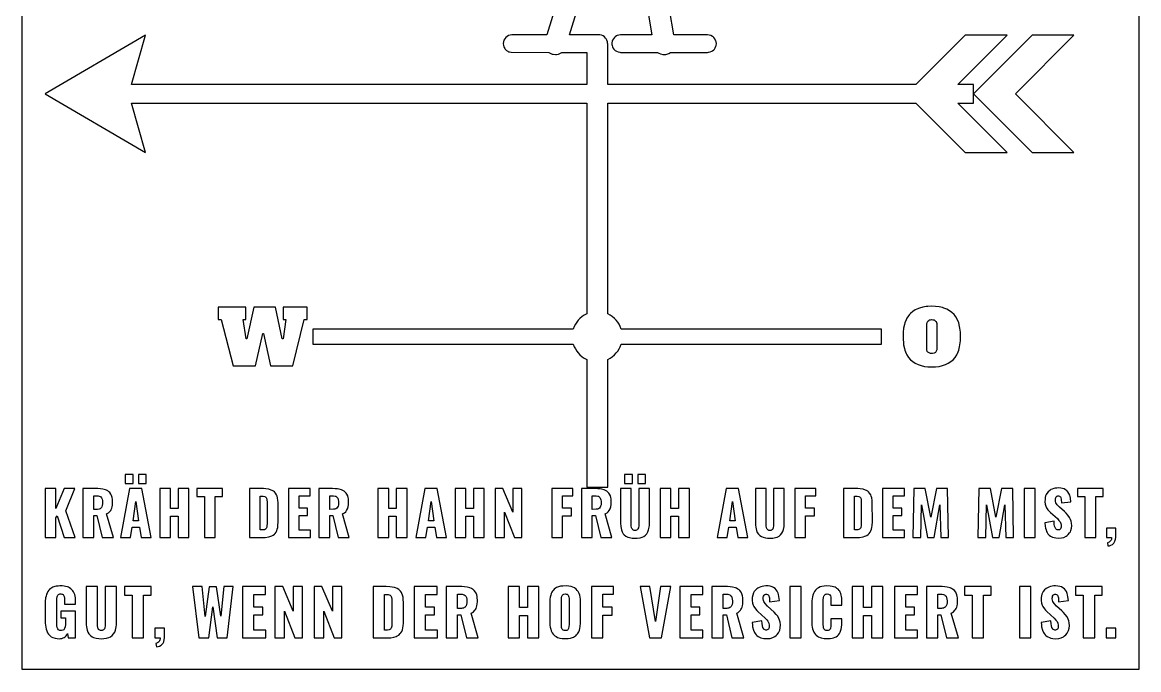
# Model space of a CAD drawing. Header units: millimetres. Extents: x 0 to 269, y 0 to 312.
# Drawn here: x 0.5 to 269, y 0.5 to 156.1 of the extents above; entities that cross this region are included whole.
import ezdxf

# ---------------------------------------------------------------- set-up
doc = ezdxf.new("R2010")
doc.units = ezdxf.units.MM

msp = doc.modelspace()

# ---------------------------------------------------------------- linework, layer by layer
at = {"layer": 'ENTGITTERRAHMEN'}
msp.add_lwpolyline([(0.5, 311.5), (269.027, 311.5), (269.027, 0.5), (0.5, 0.5)], close=True, dxfattribs=at)
at = {"layer": 'MOTIV'}
for points in [[(131.459, 168.749), (126.635, 153.071), (118.266, 153.071), (117.858, 153.031), (117.465, 152.912), (117.103, 152.718), (116.786, 152.458), (116.526, 152.141), (116.333, 151.779), (116.214, 151.387), (116.173, 150.979), (116.214, 150.57), (116.333, 150.178), (116.526, 149.816), (116.648, 149.651), (116.938, 149.361), (117.279, 149.133), (117.465, 149.046), (117.658, 148.976), (118.061, 148.896), (127.164, 148.886), (127.486, 148.677), (127.959, 148.479), (128.207, 148.415), (128.717, 148.363), (128.974, 148.375), (129.477, 148.473), (129.952, 148.667), (130.292, 148.886), (136.273, 148.886), (136.273, 141.12), (26.752, 141.12), (30.143, 152.991), (6, 138.907), (30.143, 124.824), (26.752, 136.694), (136.273, 136.694), (136.273, 86.047), (135.685, 85.738), (135.192, 85.409), (134.626, 84.932), (134.217, 84.503), (133.853, 84.037), (133.536, 83.536), (133.27, 83.007), (133.03, 82.372), (70.382, 82.372), (70.382, 78.75), (133.03, 78.75), (133.27, 78.115), (133.536, 77.586), (133.853, 77.086), (134.217, 76.619), (134.626, 76.19), (135.192, 75.713), (135.685, 75.384), (136.273, 75.075), (136.273, 44.346), (141.302, 44.346), (141.302, 75.075), (141.891, 75.384), (142.383, 75.713), (142.949, 76.19), (143.358, 76.619), (143.722, 77.086), (144.039, 77.586), (144.306, 78.115), (144.545, 78.75), (207.193, 78.75), (207.193, 82.372), (144.545, 82.372), (144.306, 83.007), (144.039, 83.536), (143.722, 84.037), (143.358, 84.503), (142.949, 84.932), (142.383, 85.409), (141.891, 85.738), (141.302, 86.047), (141.302, 136.694), (215.442, 136.694), (227.313, 124.824), (237.372, 124.824), (225.502, 136.694), (229.325, 136.694), (229.325, 138.907), (229.325, 141.12), (225.502, 141.12), (237.372, 152.991), (227.313, 152.991), (215.442, 141.12), (141.302, 141.12), (141.302, 150.979), (141.282, 150.979), (141.242, 151.387), (141.123, 151.779), (140.93, 152.141), (140.807, 152.306), (140.517, 152.596), (140.176, 152.824), (139.797, 152.981), (139.395, 153.061), (132.108, 153.071), (136.459, 167.21)], [(149.804, 165.545), (151.883, 153.071), (144.421, 153.071), (144.013, 153.031), (143.62, 152.912), (143.435, 152.824), (143.094, 152.596), (142.941, 152.458), (142.681, 152.141), (142.488, 151.779), (142.419, 151.586), (142.339, 151.184), (142.339, 150.774), (142.369, 150.57), (142.488, 150.178), (142.576, 149.992), (142.804, 149.651), (143.094, 149.361), (143.258, 149.239), (143.435, 149.133), (143.814, 148.976), (144.216, 148.896), (144.421, 148.886), (153.317, 148.886), (153.579, 148.712), (154.046, 148.501), (154.546, 148.385), (154.801, 148.364), (155.313, 148.399), (155.564, 148.453), (156.043, 148.635), (156.45, 148.886), (165.345, 148.886), (165.55, 148.896), (165.952, 148.976), (166.331, 149.133), (166.508, 149.239), (166.825, 149.499), (166.963, 149.651), (167.19, 149.992), (167.347, 150.371), (167.397, 150.57), (167.437, 150.979), (167.397, 151.387), (167.347, 151.586), (167.19, 151.965), (167.085, 152.141), (166.825, 152.458), (166.672, 152.596), (166.508, 152.718), (166.146, 152.912), (165.753, 153.031), (165.345, 153.071), (157.186, 153.071), (155.137, 165.367)]]:
    msp.add_lwpolyline(points, dxfattribs=at)
for points in [[(229.325, 138.907), (243.408, 124.824), (253.468, 124.824), (239.384, 138.907), (253.468, 152.991), (243.408, 152.991)], [(51.205, 73.519), (56.618, 73.519), (58.356, 81.339), (58.537, 81.339), (60.184, 73.519), (65.596, 73.519), (68.294, 84.634), (69.018, 84.634), (69.018, 87.603), (63.225, 87.603), (63.225, 84.634), (63.913, 84.634), (63.207, 80.018), (63.026, 80.018), (61.433, 87.603), (56.219, 87.603), (54.5, 80.018), (54.319, 80.018), (53.613, 84.634), (54.301, 84.634), (54.301, 87.603), (47.603, 87.603), (47.603, 84.634), (48.327, 84.634)], [(216.703, 73.585), (217.495, 73.408), (218.349, 73.301), (219.265, 73.266), (220.181, 73.301), (221.034, 73.408), (221.827, 73.585), (222.557, 73.833), (223.226, 74.152), (223.833, 74.543), (224.379, 75.004), (224.857, 75.543), (225.261, 76.167), (225.436, 76.51), (225.73, 77.262), (225.95, 78.098), (226.033, 78.548), (226.143, 79.512), (226.18, 80.561), (226.143, 81.61), (226.033, 82.574), (225.95, 83.024), (225.73, 83.86), (225.436, 84.612), (225.068, 85.278), (224.857, 85.579), (224.627, 85.86), (224.114, 86.358), (223.537, 86.783), (222.899, 87.138), (222.2, 87.422), (221.827, 87.537), (221.034, 87.714), (220.181, 87.821), (219.265, 87.856), (218.349, 87.821), (217.915, 87.776), (217.091, 87.635), (216.33, 87.422), (215.63, 87.138), (215.304, 86.97), (214.696, 86.579), (214.151, 86.118), (213.903, 85.86), (213.673, 85.579), (213.269, 84.955), (213.094, 84.612), (212.8, 83.86), (212.681, 83.453), (212.497, 82.574), (212.387, 81.61), (212.359, 81.096), (212.359, 80.026), (212.433, 79.02), (212.497, 78.548), (212.681, 77.669), (212.8, 77.262), (213.094, 76.51), (213.269, 76.167), (213.673, 75.543), (214.151, 75.004), (214.696, 74.543), (215.304, 74.152), (215.972, 73.833)], [(218.342, 76.805), (218.191, 77.018), (218.073, 77.373), (218.034, 77.828), (218.048, 83.573), (218.134, 83.962), (218.299, 84.26), (218.543, 84.468), (218.726, 84.553), (218.938, 84.607), (219.179, 84.632), (219.515, 84.619), (219.803, 84.553), (219.987, 84.468), (220.188, 84.308), (220.306, 84.152), (220.395, 83.962), (220.457, 83.74), (220.496, 83.294), (220.494, 77.731), (220.457, 77.382), (220.339, 77.03), (220.143, 76.769), (219.987, 76.654), (219.803, 76.57), (219.434, 76.495), (218.938, 76.514), (218.601, 76.619)], [(27.149, 45.234), (27.149, 47.379), (25.265, 47.379), (25.265, 45.234)], [(30.309, 45.234), (30.309, 47.379), (28.425, 47.379), (28.425, 45.234)], [(147.244, 47.379), (145.36, 47.379), (145.36, 45.234), (147.244, 45.234)], [(148.52, 47.379), (148.52, 45.234), (150.404, 45.234), (150.404, 47.379)], [(13.103, 44.016), (10.566, 44.016), (8.595, 39.218), (8.595, 44.016), (6, 44.016), (6, 32.275), (8.595, 32.275), (8.595, 37), (8.87, 37.464), (10.566, 32.275), (13.204, 32.275), (10.928, 38.711)], [(22.394, 32.275), (20.785, 37.957), (21.233, 38.218), (21.42, 38.368), (21.631, 38.587), (21.762, 38.767), (21.908, 39.028), (22.022, 39.313), (22.105, 39.624), (22.173, 40.048), (22.211, 40.513), (22.22, 40.914), (22.198, 41.416), (22.131, 41.868), (22.062, 42.14), (21.973, 42.389), (21.802, 42.721), (21.509, 43.09), (21.339, 43.249), (21.054, 43.456), (20.735, 43.624), (20.502, 43.716), (19.857, 43.883), (19.281, 43.968), (18.654, 44.011), (15.089, 44.016), (15.089, 32.275), (17.683, 32.275), (17.683, 37.537), (18.423, 37.537), (19.713, 32.275)], [(29.265, 44.016), (26.308, 44.016), (24.09, 32.275), (26.54, 32.275), (26.946, 34.753), (28.671, 34.753), (29.062, 32.275), (31.454, 32.275)], [(40.572, 44.016), (37.977, 44.016), (37.977, 39.262), (36.151, 39.262), (36.151, 44.016), (33.556, 44.016), (33.556, 32.275), (36.151, 32.275), (36.151, 37.406), (37.977, 37.406), (37.977, 32.275), (40.572, 32.275)], [(42.514, 42.088), (44.283, 42.088), (44.283, 32.275), (46.892, 32.275), (46.892, 42.088), (48.646, 42.088), (48.646, 44.016), (42.514, 44.016)], [(60.496, 32.666), (60.836, 32.854), (61.131, 33.083), (61.302, 33.258), (61.52, 33.554), (61.692, 33.891), (61.825, 34.27), (61.926, 34.695), (61.995, 35.163), (62.04, 36.043), (62.033, 40.668), (61.995, 41.175), (61.896, 41.782), (61.784, 42.185), (61.639, 42.544), (61.379, 42.958), (61.129, 43.223), (60.936, 43.377), (60.608, 43.575), (60.363, 43.685), (59.791, 43.857), (59.108, 43.967), (58.522, 44.008), (55.125, 44.016), (55.125, 32.275), (58.126, 32.275), (58.941, 32.307), (59.804, 32.436), (60.24, 32.562)], [(69.128, 39.334), (67.084, 39.334), (67.084, 42.248), (69.766, 42.248), (69.766, 44.016), (64.489, 44.016), (64.489, 32.275), (69.795, 32.275), (69.795, 34.029), (67.084, 34.029), (67.084, 37.537), (69.128, 37.537)], [(77.983, 38.218), (78.281, 38.475), (78.512, 38.767), (78.719, 39.167), (78.854, 39.624), (78.941, 40.229), (78.97, 40.914), (78.931, 41.573), (78.881, 41.868), (78.77, 42.268), (78.552, 42.721), (78.414, 42.914), (78.176, 43.172), (77.903, 43.391), (77.595, 43.572), (77.252, 43.716), (76.742, 43.855), (76.325, 43.931), (75.724, 43.995), (75.071, 44.016), (71.839, 44.016), (71.839, 32.275), (74.433, 32.275), (74.433, 37.537), (75.173, 37.537), (76.463, 32.275), (79.144, 32.275), (77.535, 37.957)], [(93.046, 44.016), (90.451, 44.016), (90.451, 39.262), (88.624, 39.262), (88.624, 44.016), (86.03, 44.016), (86.03, 32.275), (88.624, 32.275), (88.624, 37.406), (90.451, 37.406), (90.451, 32.275), (93.046, 32.275)], [(102.497, 32.275), (100.308, 44.016), (97.351, 44.016), (95.133, 32.275), (97.583, 32.275), (97.989, 34.753), (99.714, 34.753), (100.105, 32.275)], [(111.614, 44.016), (109.02, 44.016), (109.02, 39.262), (107.193, 39.262), (107.193, 44.016), (104.599, 44.016), (104.599, 32.275), (107.193, 32.275), (107.193, 37.406), (109.02, 37.406), (109.02, 32.275), (111.614, 32.275)], [(118.5, 44.016), (118.5, 38.363), (116.093, 44.016), (114.267, 44.016), (114.267, 32.275), (116.485, 32.275), (116.485, 38.363), (118.891, 32.275), (120.645, 32.275), (120.645, 44.016)], [(132.923, 42.262), (132.923, 44.016), (127.849, 44.016), (127.849, 32.275), (130.444, 32.275), (130.444, 37.493), (132.604, 37.493), (132.604, 39.305), (130.444, 39.305), (130.444, 42.262)], [(141.155, 38.218), (141.452, 38.475), (141.683, 38.767), (141.891, 39.167), (142.026, 39.624), (142.113, 40.229), (142.142, 40.914), (142.102, 41.573), (142.053, 41.868), (141.941, 42.268), (141.723, 42.721), (141.585, 42.914), (141.347, 43.172), (141.075, 43.391), (140.767, 43.572), (140.423, 43.716), (139.914, 43.855), (139.497, 43.931), (138.896, 43.995), (138.243, 44.016), (135.01, 44.016), (135.01, 32.275), (137.605, 32.275), (137.605, 37.537), (138.344, 37.537), (139.634, 32.275), (142.316, 32.275), (140.707, 37.957)], [(150.701, 33.181), (150.951, 33.599), (151.132, 34.083), (151.283, 34.777), (151.336, 35.24), (151.359, 35.739), (151.361, 44.016), (148.781, 44.016), (148.781, 35.522), (148.76, 35.056), (148.676, 34.555), (148.587, 34.346), (148.491, 34.203), (148.4, 34.114), (148.245, 34.029), (148.103, 33.99), (147.882, 33.971), (147.667, 33.99), (147.529, 34.029), (147.374, 34.114), (147.253, 34.236), (147.138, 34.425), (147.071, 34.6), (146.988, 35.108), (146.969, 35.522), (146.969, 44.016), (144.403, 44.016), (144.405, 35.739), (144.459, 34.927), (144.529, 34.488), (144.627, 34.083), (144.804, 33.599), (145.052, 33.181), (145.288, 32.91), (145.667, 32.608), (146.126, 32.374), (146.533, 32.245), (147.16, 32.137), (147.693, 32.103), (148.433, 32.121), (149.082, 32.211), (149.634, 32.374), (149.984, 32.543), (150.379, 32.829)], [(158.348, 44.016), (158.348, 39.262), (156.521, 39.262), (156.521, 44.016), (153.927, 44.016), (153.927, 32.275), (156.521, 32.275), (156.521, 37.406), (158.348, 37.406), (158.348, 32.275), (160.943, 32.275), (160.943, 44.016)], [(174.974, 32.275), (172.785, 44.016), (169.828, 44.016), (167.611, 32.275), (170.06, 32.275), (170.466, 34.753), (172.191, 34.753), (172.582, 32.275)], [(183.429, 33.714), (183.595, 34.214), (183.73, 34.927), (183.786, 35.739), (183.788, 44.016), (181.207, 44.016), (181.207, 35.522), (181.186, 35.056), (181.103, 34.555), (181.014, 34.346), (180.917, 34.203), (180.826, 34.114), (180.671, 34.029), (180.53, 33.99), (180.309, 33.971), (180.094, 33.99), (179.955, 34.029), (179.801, 34.114), (179.68, 34.236), (179.565, 34.425), (179.498, 34.6), (179.414, 35.108), (179.395, 35.522), (179.395, 44.016), (176.83, 44.016), (176.831, 35.739), (176.855, 35.24), (176.906, 34.777), (176.985, 34.349), (177.092, 33.956), (177.286, 33.488), (177.553, 33.086), (177.894, 32.751), (178.311, 32.482), (178.682, 32.326), (179.261, 32.182), (179.758, 32.121), (180.498, 32.103), (181.03, 32.137), (181.655, 32.245), (182.06, 32.374), (182.516, 32.608), (182.892, 32.91), (183.197, 33.279)], [(191.383, 44.016), (186.31, 44.016), (186.31, 32.275), (188.904, 32.275), (188.904, 37.493), (191.064, 37.493), (191.064, 39.305), (188.904, 39.305), (188.904, 42.262), (191.383, 42.262)], [(203.422, 32.666), (203.654, 32.787), (203.964, 33.002), (204.228, 33.258), (204.446, 33.554), (204.618, 33.891), (204.751, 34.27), (204.852, 34.695), (204.921, 35.163), (204.965, 36.043), (204.958, 40.668), (204.921, 41.175), (204.822, 41.782), (204.71, 42.185), (204.565, 42.544), (204.304, 42.958), (204.054, 43.223), (203.862, 43.377), (203.534, 43.575), (203.289, 43.685), (202.717, 43.857), (202.033, 43.967), (201.448, 44.008), (198.051, 44.016), (198.051, 32.275), (201.052, 32.275), (201.866, 32.307), (202.73, 32.436), (203.166, 32.562)], [(212.054, 39.334), (210.01, 39.334), (210.01, 42.248), (212.692, 42.248), (212.692, 44.016), (207.415, 44.016), (207.415, 32.275), (212.721, 32.275), (212.721, 34.029), (210.01, 34.029), (210.01, 37.537), (212.054, 37.537)], [(221.432, 32.275), (223.273, 32.275), (223.07, 44.016), (220.389, 44.016), (218.997, 37.189), (217.707, 44.016), (214.924, 44.016), (214.721, 32.275), (216.591, 32.275), (216.765, 40.146), (218.214, 32.275), (219.852, 32.275), (221.215, 40.088)], [(237.088, 32.275), (238.928, 32.275), (238.726, 44.016), (236.044, 44.016), (234.652, 37.189), (233.362, 44.016), (230.579, 44.016), (230.376, 32.275), (232.246, 32.275), (232.42, 40.146), (233.87, 32.275), (235.508, 32.275), (236.87, 40.088)], [(244.103, 44.016), (241.509, 44.016), (241.509, 32.275), (244.103, 32.275)], [(252.426, 33.371), (252.592, 33.655), (252.724, 33.955), (252.869, 34.487), (252.917, 35.058), (252.873, 35.722), (252.784, 36.178), (252.647, 36.598), (252.388, 37.102), (251.979, 37.67), (251.608, 38.092), (251.199, 38.486), (249.978, 39.563), (249.443, 40.119), (249.257, 40.358), (249.117, 40.624), (249.028, 40.928), (248.995, 41.182), (248.989, 41.407), (249.019, 41.624), (249.091, 41.842), (249.207, 42.053), (249.334, 42.177), (249.45, 42.238), (249.585, 42.27), (249.776, 42.272), (249.974, 42.224), (250.101, 42.147), (250.199, 42.035), (250.294, 41.854), (250.394, 41.416), (250.452, 40.566), (252.685, 40.842), (252.604, 41.693), (252.527, 42.098), (252.434, 42.416), (252.237, 42.875), (252.016, 43.235), (251.726, 43.547), (251.444, 43.761), (251.115, 43.941), (250.727, 44.071), (250.279, 44.149), (249.771, 44.175), (249.349, 44.159), (248.953, 44.111), (248.584, 44.03), (248.24, 43.918), (247.922, 43.772), (247.631, 43.595), (247.243, 43.269), (246.932, 42.877), (246.769, 42.579), (246.643, 42.253), (246.553, 41.898), (246.499, 41.515), (246.49, 40.807), (246.565, 40.258), (246.714, 39.765), (246.874, 39.431), (247.215, 38.929), (247.446, 38.647), (247.785, 38.293), (249.468, 36.798), (249.857, 36.367), (250.11, 36.005), (250.278, 35.596), (250.349, 35.228), (250.355, 34.756), (250.259, 34.387), (250.176, 34.242), (250.085, 34.162), (249.967, 34.107), (249.77, 34.074), (249.581, 34.081), (249.418, 34.123), (249.236, 34.221), (249.107, 34.338), (248.923, 34.644), (248.805, 35.01), (248.726, 35.478), (248.684, 36.159), (246.466, 35.826), (246.54, 34.956), (246.625, 34.494), (246.74, 34.076), (246.887, 33.702), (247.002, 33.477), (247.202, 33.172), (247.354, 32.99), (247.521, 32.826), (247.799, 32.613), (248.003, 32.492), (248.336, 32.342), (248.703, 32.229), (249.103, 32.151), (249.844, 32.101), (250.484, 32.151), (251.06, 32.3), (251.571, 32.549), (251.842, 32.739), (252.085, 32.954)], [(254.337, 42.088), (256.106, 42.088), (256.106, 32.275), (258.715, 32.275), (258.715, 42.088), (260.469, 42.088), (260.469, 44.016), (254.337, 44.016)], [(19.577, 41.794), (19.7, 41.513), (19.779, 41.178), (19.813, 40.788), (19.799, 40.329), (19.738, 39.956), (19.63, 39.64), (19.523, 39.464), (19.386, 39.317), (19.219, 39.198), (19.015, 39.11), (18.561, 39.034), (17.683, 39.03), (17.683, 42.277), (18.726, 42.268), (18.993, 42.223), (19.218, 42.139), (19.399, 42.017)], [(28.425, 36.304), (27.178, 36.304), (27.801, 40.885)], [(59.168, 41.871), (59.25, 41.724), (59.34, 41.342), (59.372, 40.755), (59.372, 35.638), (59.351, 35.098), (59.307, 34.768), (59.254, 34.583), (59.143, 34.392), (58.981, 34.246), (58.752, 34.144), (58.508, 34.094), (57.72, 34.072), (57.72, 42.204), (58.417, 42.192), (58.826, 42.115), (58.952, 42.059), (59.086, 41.962)], [(76.495, 41.352), (76.552, 40.99), (76.562, 40.536), (76.524, 40.135), (76.441, 39.791), (76.33, 39.549), (76.135, 39.317), (75.921, 39.173), (75.647, 39.078), (75.383, 39.039), (74.433, 39.03), (74.433, 42.277), (75.377, 42.274), (75.743, 42.223), (75.897, 42.171), (76.094, 42.062), (76.247, 41.914), (76.362, 41.729)], [(98.22, 36.304), (98.844, 40.885), (99.467, 36.304)], [(139.667, 41.352), (139.723, 40.99), (139.733, 40.536), (139.695, 40.135), (139.612, 39.791), (139.501, 39.549), (139.307, 39.317), (139.093, 39.173), (138.819, 39.078), (138.554, 39.039), (137.605, 39.03), (137.605, 42.277), (138.549, 42.274), (138.914, 42.223), (139.069, 42.171), (139.265, 42.062), (139.419, 41.914), (139.533, 41.729)], [(170.698, 36.304), (171.321, 40.885), (171.945, 36.304)], [(202.094, 41.871), (202.176, 41.724), (202.265, 41.342), (202.298, 40.755), (202.298, 35.638), (202.277, 35.098), (202.233, 34.768), (202.18, 34.583), (202.068, 34.392), (201.907, 34.246), (201.731, 34.161), (201.434, 34.094), (200.646, 34.072), (200.646, 42.204), (201.342, 42.192), (201.751, 42.115), (201.878, 42.059), (202.012, 41.962)], [(263.46, 31.874), (263.514, 32.282), (263.527, 34.507), (261.281, 34.507), (261.281, 32.275), (262.527, 32.275), (262.512, 32.024), (262.467, 31.806), (262.392, 31.62), (262.288, 31.467), (262.107, 31.31), (261.912, 31.184), (261.498, 31.014), (261.643, 30.245), (262.025, 30.3), (262.363, 30.403), (262.745, 30.615), (263.049, 30.912), (263.227, 31.189), (263.323, 31.398)], [(11.021, 8.617), (11.217, 8.87), (11.374, 9.152), (11.527, 8.131), (13.323, 8.131), (13.323, 14.526), (9.761, 14.526), (9.761, 12.927), (10.872, 12.927), (10.87, 11.364), (10.793, 10.757), (10.655, 10.373), (10.461, 10.111), (10.229, 9.957), (9.924, 9.887), (9.537, 9.91), (9.356, 9.974), (9.241, 10.045), (9.034, 10.278), (8.883, 10.631), (8.813, 10.998), (8.787, 11.392), (8.787, 17.268), (8.808, 17.637), (8.858, 17.988), (8.948, 18.253), (9.063, 18.442), (9.187, 18.567), (9.349, 18.654), (9.552, 18.702), (9.79, 18.712), (10.004, 18.686), (10.181, 18.628), (10.318, 18.535), (10.422, 18.413), (10.561, 18.104), (10.622, 17.72), (10.642, 17.348), (10.644, 16.231), (13.308, 16.231), (13.301, 17.326), (13.265, 17.76), (13.199, 18.169), (13.101, 18.552), (12.973, 18.911), (12.809, 19.24), (12.676, 19.442), (12.444, 19.718), (12.169, 19.962), (11.854, 20.174), (11.618, 20.295), (11.358, 20.398), (10.923, 20.517), (10.604, 20.573), (10.079, 20.622), (9.503, 20.628), (9.126, 20.607), (8.607, 20.535), (8.29, 20.46), (7.86, 20.307), (7.604, 20.178), (7.371, 20.029), (7.058, 19.77), (6.874, 19.576), (6.635, 19.251), (6.44, 18.887), (6.335, 18.621), (6.207, 18.194), (6.109, 17.735), (6.015, 16.898), (6, 16.353), (6.014, 11.684), (6.057, 11.183), (6.129, 10.71), (6.229, 10.264), (6.359, 9.845), (6.589, 9.346), (6.808, 9.018), (7.16, 8.643), (7.471, 8.408), (7.829, 8.221), (8.383, 8.047), (8.857, 7.973), (9.38, 7.949), (9.71, 7.965), (10.01, 8.012), (10.362, 8.124), (10.59, 8.244), (10.789, 8.393)], [(22.465, 9.083), (22.728, 9.522), (22.918, 10.031), (23.077, 10.76), (23.132, 11.246), (23.157, 11.77), (23.158, 20.464), (20.448, 20.464), (20.448, 11.542), (20.426, 11.052), (20.339, 10.526), (20.267, 10.348), (20.144, 10.156), (20.011, 10.037), (19.885, 9.974), (19.682, 9.924), (19.504, 9.913), (19.332, 9.924), (19.133, 9.974), (18.971, 10.063), (18.844, 10.192), (18.723, 10.39), (18.653, 10.574), (18.565, 11.107), (18.545, 11.542), (18.545, 20.464), (15.85, 20.464), (15.852, 11.77), (15.877, 11.246), (15.93, 10.76), (16.085, 10.031), (16.271, 9.522), (16.532, 9.083), (16.872, 8.713), (17.289, 8.413), (17.66, 8.235), (18.243, 8.065), (18.926, 7.97), (19.504, 7.949), (20.083, 7.97), (20.764, 8.065), (21.344, 8.235), (21.712, 8.413), (22.126, 8.713)], [(25.061, 18.439), (26.919, 18.439), (26.919, 8.131), (29.659, 8.131), (29.659, 18.439), (31.502, 18.439), (31.502, 20.464), (25.061, 20.464)], [(47.244, 20.448), (45.432, 20.448), (44.504, 13.277), (43.773, 20.464), (41.459, 20.464), (42.951, 8.131), (45.356, 8.131), (46.346, 15.576), (47.396, 8.131), (49.771, 8.131), (51.248, 20.464), (48.964, 20.464), (48.218, 13.323)], [(58.358, 15.546), (56.211, 15.546), (56.211, 18.606), (59.028, 18.606), (59.028, 20.464), (53.486, 20.464), (53.486, 8.131), (59.058, 8.131), (59.058, 9.974), (56.211, 9.974), (56.211, 13.658), (58.358, 13.658)], [(65.651, 14.526), (63.123, 20.464), (61.205, 20.464), (61.205, 8.131), (63.534, 8.131), (63.534, 14.526), (66.062, 8.131), (67.904, 8.131), (67.904, 20.464), (65.651, 20.464)], [(75.105, 20.464), (75.105, 14.526), (72.578, 20.464), (70.66, 20.464), (70.66, 8.131), (72.989, 8.131), (72.989, 14.526), (75.516, 8.131), (77.359, 8.131), (77.359, 20.464)], [(91.412, 9.164), (91.57, 9.367), (91.767, 9.706), (91.919, 10.09), (92.037, 10.519), (92.12, 10.996), (92.18, 11.704), (92.188, 16.566), (92.141, 17.48), (92.068, 17.965), (91.962, 18.404), (91.822, 18.796), (91.707, 19.033), (91.493, 19.353), (91.231, 19.63), (91.028, 19.792), (90.684, 20), (90.287, 20.167), (89.987, 20.258), (89.481, 20.363), (88.91, 20.431), (88.046, 20.464), (84.925, 20.464), (84.925, 8.131), (88.519, 8.14), (89.128, 8.184), (89.84, 8.301), (90.435, 8.486), (90.691, 8.604), (91.032, 8.815)], [(97.486, 15.546), (97.486, 18.606), (100.302, 18.606), (100.302, 20.464), (94.761, 20.464), (94.761, 8.131), (100.333, 8.131), (100.333, 9.974), (97.486, 9.974), (97.486, 13.658), (99.632, 13.658), (99.632, 15.546)], [(110.153, 8.131), (108.463, 14.1), (108.788, 14.277), (109.001, 14.425), (109.351, 14.762), (109.489, 14.95), (109.642, 15.224), (109.762, 15.524), (109.848, 15.85), (109.92, 16.296), (109.96, 16.784), (109.97, 17.205), (109.947, 17.733), (109.905, 18.055), (109.804, 18.493), (109.655, 18.877), (109.53, 19.103), (109.223, 19.491), (108.949, 19.735), (108.745, 19.875), (108.526, 19.997), (108.165, 20.148), (107.487, 20.324), (106.883, 20.413), (106.225, 20.458), (102.48, 20.464), (102.48, 8.131), (105.205, 8.131), (105.205, 13.658), (105.981, 13.658), (107.336, 8.131)], [(124.753, 20.464), (122.028, 20.464), (122.028, 15.47), (120.11, 15.47), (120.11, 20.464), (117.385, 20.464), (117.385, 8.131), (120.11, 8.131), (120.11, 13.521), (122.028, 13.521), (122.028, 8.131), (124.753, 8.131)], [(133.287, 8.436), (133.615, 8.664), (133.809, 8.838), (134.066, 9.132), (134.214, 9.349), (134.342, 9.584), (134.5, 9.969), (134.623, 10.387), (134.714, 10.838), (134.795, 11.66), (134.795, 16.954), (134.757, 17.461), (134.687, 17.934), (134.586, 18.371), (134.452, 18.774), (134.214, 19.253), (133.985, 19.567), (133.714, 19.843), (133.287, 20.151), (132.911, 20.335), (132.481, 20.474), (131.997, 20.57), (131.46, 20.621), (130.504, 20.609), (129.99, 20.543), (129.677, 20.474), (129.252, 20.335), (128.998, 20.218), (128.766, 20.081), (128.456, 19.843), (128.187, 19.567), (128.031, 19.362), (127.893, 19.139), (127.722, 18.774), (127.588, 18.371), (127.486, 17.934), (127.417, 17.461), (127.379, 16.954), (127.379, 11.66), (127.417, 11.156), (127.486, 10.684), (127.588, 10.244), (127.722, 9.837), (127.96, 9.349), (128.187, 9.03), (128.554, 8.664), (128.879, 8.436), (129.252, 8.25), (129.831, 8.071), (130.327, 7.989), (130.877, 7.951), (131.46, 7.959), (131.824, 7.989), (132.326, 8.071), (132.63, 8.15), (133.042, 8.307)], [(142.703, 18.621), (142.703, 20.464), (137.375, 20.464), (137.375, 8.131), (140.1, 8.131), (140.1, 13.612), (142.368, 13.612), (142.368, 15.515), (140.1, 15.515), (140.1, 18.621)], [(154.229, 8.131), (156.482, 20.464), (154.015, 20.464), (152.782, 12.09), (151.458, 20.464), (149.128, 20.464), (151.351, 8.131)], [(163.5, 15.546), (161.354, 15.546), (161.354, 18.606), (164.17, 18.606), (164.17, 20.464), (158.629, 20.464), (158.629, 8.131), (164.201, 8.131), (164.201, 9.974), (161.354, 9.974), (161.354, 13.658), (163.5, 13.658)], [(174.021, 8.131), (172.331, 14.1), (172.656, 14.277), (172.869, 14.425), (173.219, 14.762), (173.357, 14.95), (173.51, 15.224), (173.63, 15.524), (173.716, 15.85), (173.788, 16.296), (173.828, 16.784), (173.838, 17.205), (173.815, 17.733), (173.744, 18.207), (173.672, 18.493), (173.578, 18.755), (173.398, 19.103), (173.091, 19.491), (172.912, 19.658), (172.613, 19.875), (172.278, 20.052), (172.033, 20.148), (171.355, 20.324), (170.751, 20.413), (170.093, 20.458), (166.348, 20.464), (166.348, 8.131), (169.073, 8.131), (169.073, 13.658), (169.849, 13.658), (171.204, 8.131)], [(182.382, 9.379), (182.545, 9.684), (182.672, 10.005), (182.804, 10.572), (182.833, 11.235), (182.765, 11.916), (182.655, 12.382), (182.493, 12.811), (182.2, 13.324), (181.851, 13.798), (181.358, 14.348), (179.75, 15.787), (179.187, 16.371), (178.992, 16.622), (178.845, 16.9), (178.77, 17.136), (178.717, 17.487), (178.711, 17.723), (178.742, 17.951), (178.818, 18.18), (178.939, 18.402), (179.073, 18.532), (179.195, 18.596), (179.336, 18.63), (179.537, 18.632), (179.707, 18.596), (179.878, 18.5), (179.982, 18.383), (180.081, 18.193), (180.139, 18.007), (180.187, 17.733), (180.248, 16.84), (182.592, 17.129), (182.561, 17.609), (182.494, 18.108), (182.405, 18.534), (182.299, 18.865), (182.08, 19.343), (181.835, 19.713), (181.586, 19.971), (181.208, 20.247), (180.848, 20.424), (180.425, 20.547), (179.938, 20.616), (179.307, 20.627), (178.878, 20.593), (178.476, 20.525), (178.101, 20.424), (177.754, 20.288), (177.434, 20.119), (177.141, 19.916), (176.758, 19.549), (176.55, 19.267), (176.379, 18.954), (176.195, 18.429), (176.095, 17.836), (176.086, 17.093), (176.164, 16.516), (176.321, 15.998), (176.49, 15.648), (176.848, 15.121), (177.176, 14.729), (177.446, 14.453), (179.214, 12.883), (179.561, 12.505), (179.841, 12.128), (180.037, 11.711), (180.14, 11.233), (180.15, 10.782), (180.061, 10.392), (179.984, 10.232), (179.862, 10.114), (179.691, 10.043), (179.531, 10.021), (179.332, 10.029), (179.161, 10.073), (178.97, 10.176), (178.835, 10.299), (178.641, 10.62), (178.517, 11.004), (178.424, 11.589), (178.39, 12.212), (176.061, 11.862), (176.097, 11.298), (176.164, 10.781), (176.349, 10.023), (176.502, 9.631), (176.623, 9.395), (176.76, 9.176), (176.993, 8.883), (177.169, 8.711), (177.461, 8.486), (177.788, 8.303), (178.15, 8.159), (178.83, 8.001), (179.285, 7.957), (179.748, 7.951), (180.408, 8.024), (180.999, 8.203), (181.521, 8.483), (181.796, 8.691), (182.041, 8.927)], [(185.089, 20.464), (185.089, 8.131), (187.814, 8.131), (187.814, 20.464)], [(196.832, 8.904), (197.056, 9.19), (197.239, 9.508), (197.338, 9.738), (197.49, 10.23), (197.572, 10.623), (197.643, 11.322), (197.65, 12.684), (194.985, 12.684), (194.966, 10.926), (194.902, 10.484), (194.783, 10.204), (194.684, 10.073), (194.55, 9.974), (194.376, 9.91), (194.162, 9.883), (193.941, 9.892), (193.754, 9.934), (193.598, 10.009), (193.445, 10.149), (193.33, 10.328), (193.237, 10.588), (193.187, 10.889), (193.16, 11.274), (193.159, 17.298), (193.198, 17.815), (193.269, 18.144), (193.365, 18.345), (193.501, 18.516), (193.645, 18.618), (193.826, 18.684), (194.102, 18.713), (194.385, 18.685), (194.601, 18.6), (194.727, 18.492), (194.873, 18.243), (194.953, 17.888), (194.985, 17.34), (194.985, 16.003), (197.65, 16.003), (197.648, 17.217), (197.624, 17.649), (197.57, 18.058), (197.487, 18.445), (197.374, 18.809), (197.229, 19.149), (197.111, 19.358), (196.973, 19.552), (196.733, 19.815), (196.452, 20.046), (196.241, 20.182), (196.009, 20.301), (195.616, 20.445), (195.322, 20.519), (194.836, 20.594), (193.905, 20.628), (193.35, 20.59), (192.848, 20.505), (192.4, 20.375), (192.006, 20.198), (191.664, 19.977), (191.277, 19.621), (191.038, 19.31), (190.788, 18.835), (190.649, 18.435), (190.541, 18.002), (190.464, 17.536), (190.418, 17.037), (190.41, 11.709), (190.445, 11.209), (190.512, 10.74), (190.609, 10.3), (190.738, 9.89), (190.903, 9.514), (191.038, 9.284), (191.277, 8.971), (191.461, 8.784), (191.773, 8.534), (192.006, 8.389), (192.4, 8.209), (192.693, 8.115), (193.35, 7.99), (193.714, 7.959), (194.297, 7.951), (194.844, 7.988), (195.334, 8.069), (195.629, 8.147), (196.024, 8.301), (196.257, 8.428), (196.565, 8.65)], [(207.47, 20.464), (204.744, 20.464), (204.744, 15.47), (202.826, 15.47), (202.826, 20.464), (200.101, 20.464), (200.101, 8.131), (202.826, 8.131), (202.826, 13.521), (204.744, 13.521), (204.744, 8.131), (207.47, 8.131)], [(212.981, 18.606), (215.798, 18.606), (215.798, 20.464), (210.256, 20.464), (210.256, 8.131), (215.828, 8.131), (215.828, 9.974), (212.981, 9.974), (212.981, 13.658), (215.128, 13.658), (215.128, 15.546), (212.981, 15.546)], [(225.648, 8.131), (223.958, 14.1), (224.206, 14.23), (224.497, 14.425), (224.846, 14.762), (224.984, 14.95), (225.137, 15.224), (225.257, 15.524), (225.344, 15.85), (225.415, 16.296), (225.455, 16.784), (225.465, 17.205), (225.442, 17.733), (225.4, 18.055), (225.299, 18.493), (225.151, 18.877), (225.026, 19.103), (224.718, 19.491), (224.444, 19.735), (224.241, 19.875), (224.021, 19.997), (223.66, 20.148), (222.983, 20.324), (222.378, 20.413), (221.72, 20.458), (217.975, 20.464), (217.975, 8.131), (220.7, 8.131), (220.7, 13.658), (221.477, 13.658), (222.832, 8.131)], [(228.967, 8.131), (231.708, 8.131), (231.708, 18.439), (233.55, 18.439), (233.55, 20.464), (227.11, 20.464), (227.11, 18.439), (228.967, 18.439)], [(243.096, 20.464), (240.37, 20.464), (240.37, 8.131), (243.096, 8.131)], [(251.837, 9.283), (252.011, 9.581), (252.15, 9.896), (252.302, 10.455), (252.352, 11.055), (252.307, 11.752), (252.213, 12.231), (252.069, 12.672), (251.797, 13.201), (251.368, 13.798), (250.978, 14.242), (250.548, 14.655), (249.266, 15.787), (248.704, 16.371), (248.509, 16.622), (248.362, 16.9), (248.268, 17.22), (248.233, 17.487), (248.227, 17.723), (248.259, 17.951), (248.335, 18.18), (248.456, 18.402), (248.553, 18.504), (248.712, 18.596), (248.853, 18.63), (249.054, 18.632), (249.224, 18.596), (249.395, 18.5), (249.498, 18.383), (249.597, 18.193), (249.656, 18.007), (249.703, 17.733), (249.764, 16.84), (252.109, 17.129), (252.024, 18.024), (251.943, 18.449), (251.845, 18.783), (251.638, 19.265), (251.406, 19.643), (251.169, 19.91), (250.806, 20.196), (250.46, 20.385), (250.053, 20.522), (249.582, 20.604), (249.049, 20.631), (248.606, 20.614), (248.19, 20.563), (247.801, 20.479), (247.44, 20.36), (247.107, 20.208), (246.8, 20.021), (246.393, 19.679), (246.066, 19.267), (245.896, 18.954), (245.763, 18.612), (245.668, 18.239), (245.612, 17.836), (245.602, 17.093), (245.681, 16.516), (245.837, 15.998), (246.006, 15.648), (246.364, 15.121), (246.607, 14.825), (246.962, 14.453), (248.731, 12.883), (249.139, 12.43), (249.404, 12.049), (249.554, 11.711), (249.656, 11.233), (249.662, 10.737), (249.561, 10.35), (249.474, 10.198), (249.378, 10.114), (249.207, 10.043), (249.047, 10.021), (248.849, 10.029), (248.678, 10.073), (248.486, 10.176), (248.352, 10.299), (248.157, 10.62), (248.033, 11.004), (247.951, 11.496), (247.907, 12.212), (245.577, 11.862), (245.613, 11.298), (245.681, 10.781), (245.865, 10.023), (246.019, 9.631), (246.14, 9.395), (246.276, 9.176), (246.51, 8.883), (246.685, 8.711), (246.977, 8.486), (247.191, 8.36), (247.541, 8.203), (247.927, 8.083), (248.347, 8.001), (249.125, 7.949), (249.798, 8.001), (250.403, 8.159), (250.939, 8.42), (251.224, 8.619), (251.479, 8.845)], [(253.844, 18.439), (255.702, 18.439), (255.702, 8.131), (258.442, 8.131), (258.442, 18.439), (260.285, 18.439), (260.285, 20.464), (253.844, 20.464)], [(89.325, 17.821), (89.371, 17.469), (89.386, 11.664), (89.344, 10.915), (89.307, 10.699), (89.243, 10.512), (89.145, 10.356), (89.049, 10.258), (88.89, 10.154), (88.735, 10.095), (88.328, 10.028), (87.651, 10.019), (87.651, 18.56), (88.229, 18.557), (88.522, 18.532), (88.761, 18.483), (88.983, 18.386), (89.145, 18.244), (89.258, 18.056)], [(107.193, 18.13), (107.323, 17.835), (107.406, 17.483), (107.441, 17.073), (107.426, 16.591), (107.363, 16.199), (107.249, 15.868), (107.136, 15.683), (106.993, 15.528), (106.817, 15.403), (106.603, 15.311), (106.346, 15.252), (106.126, 15.23), (105.205, 15.226), (105.205, 18.637), (106.3, 18.628), (106.58, 18.58), (106.816, 18.492), (107.007, 18.364)], [(130.22, 10.596), (130.176, 10.933), (130.158, 11.329), (130.158, 17.266), (130.189, 17.769), (130.28, 18.178), (130.354, 18.333), (130.478, 18.5), (130.607, 18.604), (130.725, 18.659), (131.072, 18.713), (131.347, 18.686), (131.525, 18.625), (131.666, 18.529), (131.798, 18.368), (131.894, 18.178), (131.955, 17.959), (132, 17.622), (132.016, 17.266), (132.016, 11.329), (131.985, 10.836), (131.894, 10.42), (131.82, 10.263), (131.696, 10.095), (131.601, 10.014), (131.441, 9.936), (131.072, 9.882), (130.797, 9.91), (130.621, 9.97), (130.483, 10.066), (130.358, 10.227), (130.282, 10.379)], [(171.061, 18.13), (171.191, 17.835), (171.274, 17.483), (171.309, 17.073), (171.294, 16.591), (171.231, 16.199), (171.117, 15.868), (171.004, 15.683), (170.861, 15.528), (170.685, 15.403), (170.471, 15.311), (170.214, 15.252), (169.994, 15.23), (169.073, 15.226), (169.073, 18.637), (170.168, 18.628), (170.448, 18.58), (170.684, 18.492), (170.875, 18.364)], [(222.689, 18.13), (222.819, 17.835), (222.901, 17.483), (222.937, 17.073), (222.922, 16.591), (222.858, 16.199), (222.744, 15.868), (222.632, 15.683), (222.488, 15.528), (222.313, 15.403), (222.098, 15.311), (221.842, 15.252), (221.621, 15.23), (220.7, 15.226), (220.7, 18.637), (221.795, 18.628), (222.076, 18.58), (222.311, 18.492), (222.502, 18.364)], [(34.341, 6.889), (34.499, 7.21), (34.643, 7.711), (34.7, 8.14), (34.714, 10.476), (32.354, 10.476), (32.354, 8.131), (33.663, 8.131), (33.648, 7.868), (33.601, 7.639), (33.522, 7.444), (33.412, 7.283), (33.222, 7.118), (33.017, 6.986), (32.582, 6.807), (32.735, 6), (33.136, 6.058), (33.491, 6.166), (33.892, 6.388), (34.062, 6.533), (34.212, 6.7)], [(263.527, 8.131), (263.527, 10.476), (261.183, 10.476), (261.183, 8.131)]]:
    msp.add_lwpolyline(points, close=True, dxfattribs=at)

doc.saveas('drawing.dxf')
